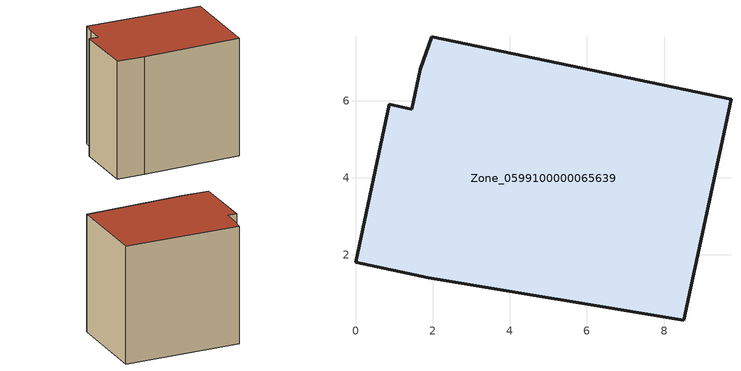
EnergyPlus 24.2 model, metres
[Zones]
Zone_0599100000065639
 floor ground (C_G): 1.68,6.81 1.98,7.66 9.73,6.04 8.51,0.3 1.89,1.41 0,1.81 0.87,5.91 1.46,5.78 z0
 wall outside (C_F): 1.46,5.78 0.87,5.91 0,1.81 1.89,1.41 8.51,0.3 9.73,6.04 1.98,7.66 1.68,6.81 1.46,5.78 z0:8.03
 roof outside (C_R): 1.98,7.66 1.68,6.81 1.46,5.78 0.87,5.91 0,1.81 1.89,1.41 8.51,0.3 9.73,6.04 z8.03
[BUILDING]
Pand.0599100000065639: North Axis=0; Terrain=City; Loads Convergence Tolerance Value=0.04; Temperature Convergence Tolerance Value=0.4; Solar Distribution=FullExterior; Maximum Number of Warmup Days=25; Minimum Number of Warmup Days=1
[Site:Location]
Rotterdam.The.Hague.AP_ZH_NLD Design_Conditions: Latitude=51.96; Longitude=4.45; Time Zone=1; Elevation=-4.5
[SITE:GROUNDTEMPERATURE:BUILDINGSURFACE]
18, 18, 18, 18, 18, 18, 18, 18, 18, 18, 18, 18
[MATERIAL] Thermal Absorptance=0.9; Solar Absorptance=0.7; Visible Absorptance=0.7
Name | Roughness | Thickness | Conductivity | Density | Specific Heat
G.TI.1975-1991 | MediumSmooth | 0.15 | 0.288461 | 540 | 1210
F.TI.1975-1991 | Rough | 0.3 | 0.230769 | 1920 | 840
R.TI.1975-1991 | MediumRough | 0.2 | 0.153846 | 1500 | 1000
[CONSTRUCTION]
C_G: G.TI.1975-1991
C_F: F.TI.1975-1991
C_R: R.TI.1975-1991
[ZONE]
Zone_0599100000065639: Type=1; Multiplier=1; Ceiling Height=Autocalculate; Volume=Autocalculate; Floor Area=autocalculate; Part of Total Floor Area=Yes
[ZONEINFILTRATION:DESIGNFLOWRATE]
Infil_Zone_0599100000065639: Zone or ZoneList or Space or SpaceList=Zone_0599100000065639; Schedule=AlwaysOn; Design Flow Rate Calculation Method=Flow/Area; Flow Rate per Floor Area=0.003; Constant Term Coefficient=1; Temperature Term Coefficient=0; Velocity Term Coefficient=0; Velocity Squared Term Coefficient=0
[HVACTEMPLATE:ZONE:IDEALLOADSAIRSYSTEM]
Zone_0599100000065639: Maximum Heating Supply Air Temperature=50; Minimum Cooling Supply Air Temperature=13; Maximum Heating Supply Air Humidity Ratio=0.0156; Minimum Cooling Supply Air Humidity Ratio=0.0077; Heating Limit=NoLimit; Cooling Limit=NoLimit; Dehumidification Control Type=ConstantSensibleHeatRatio; Cooling Sensible Heat Ratio=0.7; Dehumidification Setpoint=60; Humidification Control Type=None; Humidification Setpoint=30; Outdoor Air Method=None; Outdoor Air Flow Rate per Person=0.00944; Outdoor Air Flow Rate per Zone Floor Area=0; Outdoor Air Flow Rate per Zone=0; Demand Controlled Ventilation Type=None; Outdoor Air Economizer Type=NoEconomizer; Heat Recovery Type=None; Sensible Heat Recovery Effectiveness=0.7; Latent Heat Recovery Effectiveness=0.65
[ZONECONTROL:THERMOSTAT]
ThermostatControl_Zone_0599100000065639: Zone or ZoneList=Zone_0599100000065639; Control Type Schedule=DualSetpointControlType; Control 1=Thermostat_Zone_0599100000065639; Temperature Difference Between Cutout And Setpoint=0
[THERMOSTATSETPOINT:DUALSETPOINT]
Thermostat_Zone_0599100000065639: Heating Setpoint Temperature Schedule=HeatingSetpoint_Zone_0599100000065639; Cooling Setpoint Temperature Schedule=CoolingSetpoint_Zone_0599100000065639
[SCHEDULE:COMPACT]
HeatingSetpoint_Zone_0599100000065639: Through: 12/31, For: AllDays, Until: 24:00, 21
CoolingSetpoint_Zone_0599100000065639: Through: 12/31, For: AllDays, Until: 24:00, 24
DualSetpointControlType: Through: 12/31, For: AllDays, Until: 24:00, 4
AlwaysOn: Through: 12/31, For: AllDays, Until: 24:00, 1
